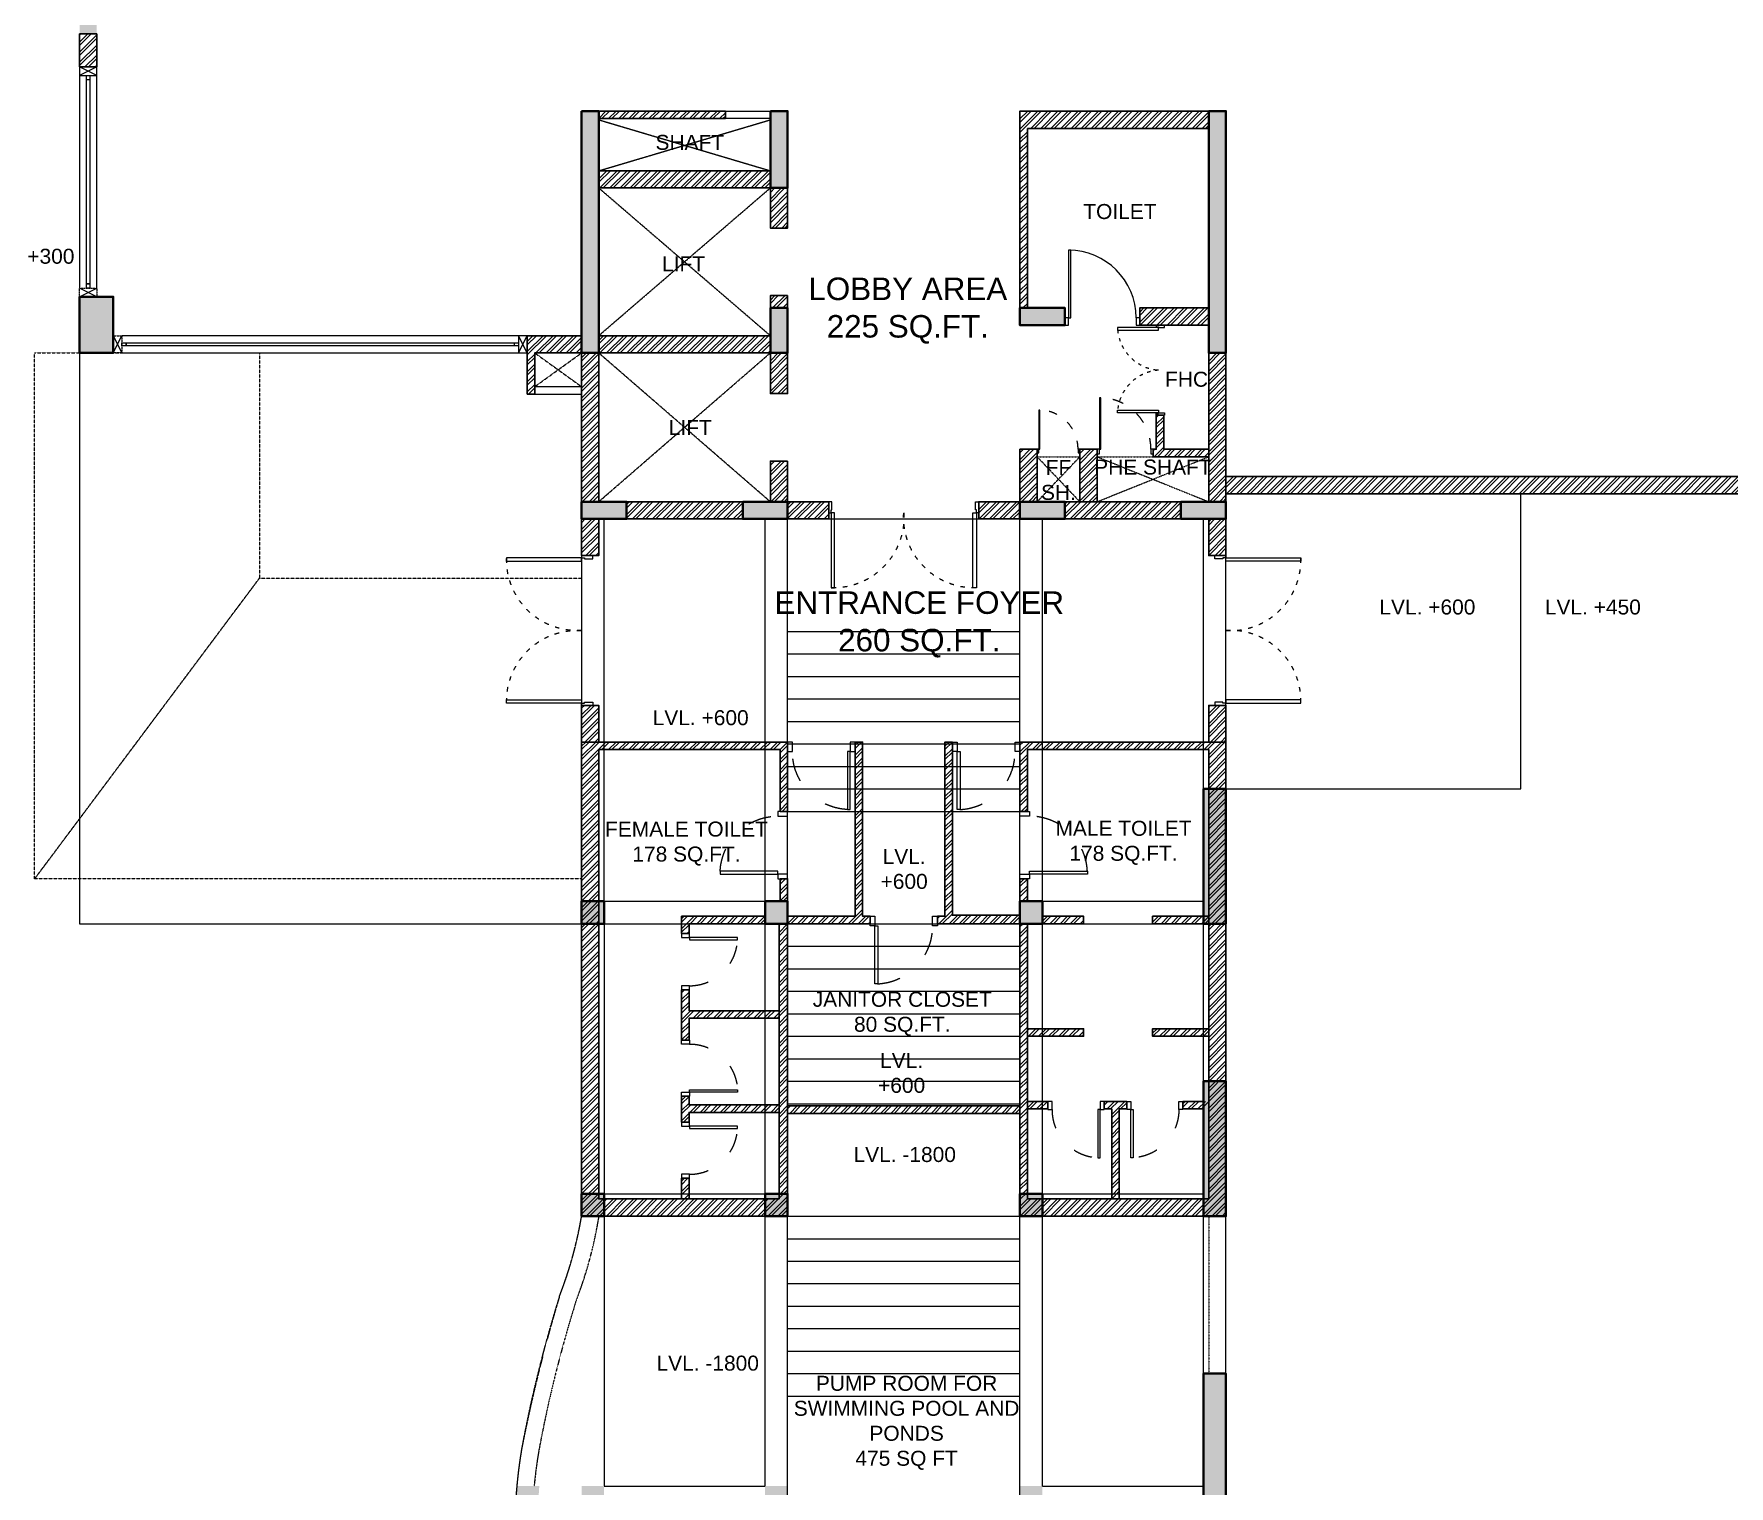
# Model space of a CAD drawing. Header units: millimetres. Extents: x 149548 to 2069915, y -1587483 to -1219800.
# Drawn here: x 1932233 to 1954857, y -1399133 to -1379763 of the extents above; entities that cross this region are included whole.
import ezdxf

# ---------------------------------------------------------------- set-up
doc = ezdxf.new("R2010")
doc.units = ezdxf.units.MM
doc.header["$MEASUREMENT"] = 0
for name, pattern in [('ACAD_ISO02W100', [15, 12, -3]), ('ACAD_ISO03W100', [30, 12, -18]), ('DASHED', [0.75, 0.5, -0.25]), ('HIDDEN', [0.375, 0.25, -0.125])]:
    doc.linetypes.add(name, pattern=pattern)
for name, color, linetype, lineweight in [('BRICK WALL_MOFA', 8, 'Continuous', 30), ('CONCRETE_MOFA', 230, 'Continuous', 40), ('DIMENSION_MOFA', 62, 'HIDDEN', 15), ('DOOR DIM', 243, 'DASHED', 9), ('DOOR FRAME_MOFA', 42, 'Continuous', 15), ('DOOR SWING_MOFA', 49, 'ACAD_ISO03W100', 5), ('ELEV_09_MOFA', 37, 'Continuous', 9), ('ELEV_15_MOFA', 31, 'Continuous', 15), ('ELEV_GRADE 2_MOFA', 37, 'Continuous', 9), ('NEW BLOCK WORK', 126, 'Continuous', 30), ('OVERHEAD LINES_MOFA', 252, 'ACAD_ISO02W100', 9), ('STAIRS_MOFA', 1, 'Continuous', 13), ('TEXT_MOFA', 222, 'Continuous', 18)]:
    doc.layers.add(name, color=color, linetype=linetype, lineweight=lineweight)
doc.layers.add('DOOR  MOFA', color=7, linetype='Continuous')
doc.layers.add('DOOR_MOFA', color=7, linetype='Continuous')
doc.layers.add('HATCH LIGHT_MOFA', color=7, linetype='Continuous', true_color=0xadadad)
doc.layers.add('HATCH SOLID_MOFA', color=7, linetype='Continuous', lineweight=5, true_color=0x9c9c9c)
doc.layers.add('HATCH_LIGHT_MOFA', color=7, linetype='Continuous', lineweight=5, true_color=0x5b5b5b)
doc.layers.add('WINDOW FRAME_MOFA', color=19, linetype='Continuous', lineweight=15, transparency=0.4)
doc.styles.add('1-100', font='arial.ttf', dxfattribs={"height": 400})
pattern_1 = [(45, (742592.73, -352676.83), (-67.351921, 67.351921), []), (45, (742637.63, -352676.83), (-67.351921, 67.351921), [])]
pattern_2 = [(45, (2011233.15, -1366874.38), (-67.35192, 67.35192), []), (45, (2011278.05, -1366874.38), (-67.35192, 67.35192), [])]

# ---------------------------------------------------------------- blocks, each defined once
blk = doc.blocks.new('AL FRAME 50X100_MOFA^-flat-17')
blk.add_lwpolyline([(247.25, 0), (17.25, 0), (17.25, 115), (247.25, 115)], close=True)
at = {"layer": 'HATCH_LIGHT_MOFA'}
for p, q in [((247.25, 0), (17.25, 115)), ((17.25, 0), (247.25, 115))]:
    blk.add_line(p, q, dxfattribs=at)
blk = doc.blocks.new('FIXED WINDOW_MOFA^2')
at = {"layer": 'ELEV_GRADE 2_MOFA'}
blk.add_lwpolyline([(-6753, 11490), (-6753, 11547), (-6712, 11547), (-6712, 11490)], close=True, dxfattribs=at)
at = {"layer": 'WINDOW FRAME_MOFA'}
for points in [[(-6618, 11490), (-6618, 14439), (-6848, 14439), (-6848, 11490)], [(-6618, 14439), (-6848, 14324), (-6618, 14324), (-6848, 14439)], [(-6712, 14324), (-6712, 11547), (-6753, 11547), (-6753, 14324)]]:
    blk.add_lwpolyline(points, dxfattribs=at)
blk.add_lwpolyline([(-6753, 14267), (-6753, 14324), (-6712, 14324), (-6712, 14267)], close=True, dxfattribs=at)
at = {"layer": 'DIMENSION_MOFA'}
blk.add_blockref('AL FRAME 50X100_MOFA^-flat-17', (-6865, 11375), dxfattribs=at)
blk = doc.blocks.new('OVERHEAD STAIRCASE GROUND FLOOR-flat-1')
at = {"layer": 'OVERHEAD LINES_MOFA', "ltscale": 0.03}
for p, q in [((-742, 17100), (2008, 17100)), ((-442, 12000), (-442, 17100)), ((1708, 12000), (1708, 17100)), ((2008, 17100), (5108, 17100)), ((2008, 3900), (2008, 17100)), ((5108, 3900), (5108, 17100)), ((7858, 17100), (5108, 17100)), ((5408, 12000), (5408, 17100)), ((7558, 12000), (7558, 17100)), ((7858, 8697), (7858, 17100)), ((2008, 15600), (5108, 15600)), ((2008, 15300), (5108, 15300)), ((2008, 15000), (5108, 15000)), ((2008, 14700), (5108, 14700)), ((2008, 14400), (5108, 14400)), ((2008, 14100), (5108, 14100)), ((2008, 13800), (5108, 13800)), ((2008, 13500), (5108, 13500)), ((2008, 13500), (5108, 13500)), ((2008, 13200), (5108, 13200)), ((-442, 12000), (1708, 12000)), ((5408, 12000), (7558, 12000)), ((-742, 11700), (7858, 11700)), ((1708, 8100), (1708, 11700)), ((2008, 11700), (5108, 11700)), ((5408, 8100), (5408, 11700)), ((7558, 8100), (7558, 11700)), ((2008, 11400), (5108, 11400)), ((2008, 11100), (5108, 11100)), ((2008, 10800), (5108, 10800)), ((2008, 10500), (5108, 10500)), ((2008, 10200), (5108, 10200)), ((2008, 9900), (5108, 9900)), ((2008, 9600), (5108, 9600)), ((2008, 9300), (5108, 9300)), ((-442, 8100), (1708, 8100)), ((5408, 8100), (7558, 8100)), ((-742, 7800), (2008, 7800)), ((-442, 7800), (-442, 4200)), ((1708, 4200), (1708, 7800)), ((2008, 7800), (5108, 7800)), ((5108, 7800), (7558, 7800)), ((5408, 4200), (5408, 7800)), ((7558, 4200), (7558, 7800)), ((2008, 7500), (5108, 7500)), ((2008, 7200), (5108, 7200)), ((2008, 6900), (5108, 6900)), ((2008, 6600), (5108, 6600)), ((2008, 6300), (5108, 6300)), ((2008, 6000), (5108, 6000)), ((2008, 5700), (5108, 5700)), ((2008, 5700), (5108, 5700)), ((2008, 5400), (5108, 5400)), ((-442, 4200), (1708, 4200)), ((5408, 4200), (7558, 4200)), ((-1327, 3900), (7626, 3900)), ((1692, 3900), (320, -323)), ((467, -841), (2008, 3900)), ((5108, 3900), (5108, -1295)), ((5408, 3900), (5408, -727)), ((1910, 3600), (5108, 3600)), ((1813, 3300), (5108, 3300)), ((1715, 3000), (5108, 3000)), ((1618, 2700), (5108, 2700)), ((1520, 2400), (5108, 2400)), ((1423, 2100), (5108, 2100)), ((1325, 1800), (5108, 1800)), ((1228, 1500), (5108, 1500)), ((1130, 1200), (5108, 1200)), ((1033, 900), (5108, 900)), ((935, 600), (5108, 600)), ((838, 300), (5108, 300)), ((740, 0), (5108, 0)), ((4602, -1232), (4737, -1500))]:
    blk.add_line(p, q, dxfattribs=at)
for points in [[(-742, 17100), (-742, 7800, -0.051778), (-1038, 6730, 0.024592), (-1540, 4711, 0.08667), (-1530, 2423, 0.215471), (1041, -1232)], [(4737, -1500, 0.154349), (7175, 900), (7321, 1200, 0.101768), (7858, 3900), (7858, 17100)], [(-1327, 3900, 0.056292), (-1235, 2478, 0.160261), (320, -323, 0.160261)], [(5408, -727, 0.121466), (7026, 1273, 0.103677), (7558, 3900), (-1327, 3900)], [(566, -537, 0.03736), (1194, -973), (1041, -1232)]]:
    blk.add_lwpolyline(points, format="xyb", dxfattribs=at)
blk.add_lwpolyline([(-442, 11700), (-442, 8100)], dxfattribs=at)
for centre, radius, start, end in [((1025, 3854), 6832, 0.3831451452207919, 0.3831451585607069), ((2220, 3496), 5294, 296.7388, 303.0542)]:
    blk.add_arc(centre, radius, start, end, dxfattribs=at)
blk = doc.blocks.new('*U138')
at = {"layer": 'DOOR FRAME_MOFA'}
for points in [[(0, 50), (50, 50), (50, 150), (0, 150)], [(650, 50), (700, 50), (700, 150), (650, 150)]]:
    blk.add_lwpolyline(points, close=True, dxfattribs=at)
at = {"layer": 'DOOR SWING_MOFA', "ltscale": 20}
blk.add_arc((49, 150), 601, 0.0467, 87.2469, dxfattribs=at)
at = {"layer": 'DOOR_MOFA'}
blk.add_lwpolyline([(50, 150), (80, 150), (80, 750), (50, 750)], close=True, dxfattribs=at)
blk = doc.blocks.new('*U139')
at = {"layer": 'DOOR FRAME_MOFA'}
for points in [[(0, 50), (50, 50), (50, -50), (0, -50)], [(650, 50), (700, 50), (700, -50), (650, -50)]]:
    blk.add_lwpolyline(points, close=True, dxfattribs=at)
at = {"layer": 'DOOR SWING_MOFA', "ltscale": 20}
blk.add_arc((49, -50), 601, 272.7531, 359.9533, dxfattribs=at)
at = {"layer": 'DOOR_MOFA'}
blk.add_lwpolyline([(50, -50), (80, -50), (80, -650), (50, -650)], close=True, dxfattribs=at)
blk = doc.blocks.new('*U140')
at = {"layer": 'DOOR FRAME_MOFA'}
for points in [[(0, 50), (50, 50), (50, -50), (0, -50)], [(650, 50), (700, 50), (700, -50), (650, -50)]]:
    blk.add_lwpolyline(points, close=True, dxfattribs=at)
at = {"layer": 'DOOR SWING_MOFA', "ltscale": 20}
blk.add_arc((49, -50), 601, 272.7531, 359.9533, dxfattribs=at)
at = {"layer": 'DOOR_MOFA'}
blk.add_lwpolyline([(50, -50), (80, -50), (80, -650), (50, -650)], close=True, dxfattribs=at)
blk = doc.blocks.new('*U189')
at = {"layer": 'DOOR FRAME_MOFA'}
for points in [[(0, 50), (50, 50), (50, 150), (0, 150)], [(950, 50), (1000, 50), (1000, 150), (950, 150)]]:
    blk.add_lwpolyline(points, close=True, dxfattribs=at)
at = {"layer": 'DOOR SWING_MOFA', "linetype": 'Continuous', "ltscale": 0.01}
blk.add_arc((50, 150), 900, 360, 90, dxfattribs=at)
at = {"layer": 'DOOR_MOFA'}
blk.add_lwpolyline([(50, 150), (80, 150), (80, 1050), (50, 1050)], close=True, dxfattribs=at)
blk = doc.blocks.new('*U141')
at = {"layer": 'DOOR  MOFA'}
for points in [[(0, 1970), (-1000, 1970), (-1000, 1923), (0, 1923)], [(0, 30), (-1000, 30), (-1000, 77), (0, 77)]]:
    blk.add_lwpolyline(points, close=True, dxfattribs=at)
at = {"layer": 'DOOR FRAME_MOFA'}
for p, q in [((0, 2000), (150, 2000)), ((0, 0), (150, 0))]:
    blk.add_line(p, q, dxfattribs=at)
at = {"layer": 'DOOR FRAME_MOFA', "ltscale": 5}
for points in [[(0, 2000), (0, 1970), (40, 1970), (40, 1958), (150, 1958), (150, 2000)], [(0, 0), (0, 30), (40, 30), (40, 42), (150, 42), (150, 0)]]:
    blk.add_lwpolyline(points, dxfattribs=at)
at = {"layer": 'DOOR SWING_MOFA', "linetype": 'ACAD_ISO03W100', "ltscale": 5}
for centre, start, end in [((-57, 1941), 178.5582, 273.4827), ((-57, 59), 86.5173, 181.4418)]:
    blk.add_arc(centre, 943, start, end, dxfattribs=at)
blk = doc.blocks.new('*U211')
at = {"layer": 'DOOR  MOFA'}
for points in [[(30, 0), (30, 1000), (77, 1000), (77, 0)], [(1970, 0), (1970, 1000), (1923, 1000), (1923, 0)]]:
    blk.add_lwpolyline(points, close=True, dxfattribs=at)
at = {"layer": 'DOOR FRAME_MOFA'}
for p, q in [((0, 0), (0, -150)), ((2000, 0), (2000, -150))]:
    blk.add_line(p, q, dxfattribs=at)
at = {"layer": 'DOOR FRAME_MOFA', "ltscale": 5}
for points in [[(0, 0), (30, 0), (30, -40), (42, -40), (42, -150), (0, -150)], [(2000, 0), (1970, 0), (1970, -40), (1958, -40), (1958, -150), (2000, -150)]]:
    blk.add_lwpolyline(points, dxfattribs=at)
at = {"layer": 'DOOR SWING_MOFA', "linetype": 'ACAD_ISO03W100', "ltscale": 5}
for centre, start, end in [((59, 57), 356.5173, 91.4418), ((1941, 57), 88.5582, 183.4827)]:
    blk.add_arc(centre, 943, start, end, dxfattribs=at)
blk = doc.blocks.new('*U218')
at = {"layer": 'DOOR FRAME_MOFA'}
for points in [[(0, 50), (50, 50), (50, 150), (0, 150)], [(1150, 50), (1200, 50), (1200, 150), (1150, 150)]]:
    blk.add_lwpolyline(points, close=True, dxfattribs=at)
at = {"layer": 'DOOR SWING_MOFA', "ltscale": 20}
blk.add_arc((48, 149), 1102, 0.0467, 87.2469, dxfattribs=at)
at = {"layer": 'DOOR_MOFA'}
blk.add_lwpolyline([(50, 150), (80, 150), (80, 1250), (50, 1250)], close=True, dxfattribs=at)
blk = doc.blocks.new('blah blah blah1-flat-1')
at = {"layer": 'DOOR  MOFA'}
for points in [[(-1593, 20), (-1593, -730), (-1546, -730), (-1546, 20)], [(-27, 20), (-27, -730), (-74, -730), (-74, 20)]]:
    blk.add_lwpolyline(points, close=True, dxfattribs=at)
at = {"layer": 'DOOR FRAME_MOFA'}
for p, q in [((-1635, -20), (-1635, 130)), ((15, -20), (15, 130))]:
    blk.add_line(p, q, dxfattribs=at)
at = {"layer": 'DOOR FRAME_MOFA', "ltscale": 5}
for points in [[(-1605, 20), (-1593, 20), (-1593, 130), (-1635, 130)], [(-1635, -20), (-1605, -20), (-1605, 20)], [(15, -20), (-15, -20), (-15, 20), (-27, 20), (-27, 130), (15, 130)]]:
    blk.add_lwpolyline(points, dxfattribs=at)
at = {"layer": 'DOOR SWING_MOFA', "linetype": 'ACAD_ISO03W100', "ltscale": 5}
for centre, start, end in [((-1623, 82), 275.3904, 355.6632), ((3, 82), 184.3368, 264.6096)]:
    blk.add_arc(centre, 815, start, end, dxfattribs=at)
blk = doc.blocks.new('A$Cb16495b3')
at = {"layer": 'HATCH SOLID_MOFA', "transparency": 33554687}
h = blk.add_hatch(dxfattribs=at)
h.set_pattern_fill('ANSI32', color=256, scale=10)
h.set_pattern_definition([(45, (234766.97, 19362.88), (-67.35192, 67.35192), []), (45, (234811.87, 19362.88), (-67.35192, 67.35192), [])])
h.paths.add_polyline_path([(-1720, 930), (-1950, 930), (-1950, 230), (-1720, 230)])
h.paths.add_polyline_path([(-970, 830), (-230, 830), (-230, 930), (-830, 930), (-830, 1385), (-930, 1385), (-930, 930), (-970, 930)])
h.paths.add_polyline_path([(-2520, 230), (-2520, 930), (-2750, 930), (-2750, 230)])
at = {"layer": 'BRICK WALL_MOFA'}
blk.add_lwpolyline([(-970, 830), (-230, 830), (-230, 930), (-830, 930), (-830, 1385), (-930, 1385), (-930, 930), (-970, 930), (-970, 830)], dxfattribs=at)
for points in [[(-2520, 230), (-2520, 930), (-2750, 930), (-2750, 230)], [(-1720, 930), (-1950, 930), (-1950, 230), (-1720, 230)]]:
    blk.add_lwpolyline(points, close=True, dxfattribs=at)
at = {"layer": 'OVERHEAD LINES_MOFA', "ltscale": 0.01}
for p, q in [((-2520, 830), (-1950, 230)), ((-2520, 230), (-1950, 830)), ((-1720, 830), (-230, 230)), ((-1720, 230), (-230, 830))]:
    blk.add_line(p, q, dxfattribs=at)
for points in [[(-2520, 830), (-1950, 830), (-1950, 230), (-2520, 230)], [(-1720, 830), (-230, 830), (-230, 230), (-1720, 230)]]:
    blk.add_lwpolyline(points, close=True, dxfattribs=at)
at = {"layer": 'DIMENSION_MOFA', "xscale": 0.7272727272727466, "yscale": 0.7272727272727466, "zscale": 0.7272727272727466, "rotation": 270}
blk.add_blockref('blah blah blah1-flat-1', (-915, 1396), dxfattribs=at)
at = {"layer": 'DIMENSION_MOFA'}
for p, xscale, yscale, zscale in [((-1720, 836), 0.6250000000000241, 0.6250000000000241, 0.6250000000000241), ((-2520, 859), 0.4750089510501312, 0.4750089510501312, 0.4750089510501312)]:
    blk.add_blockref('*U218', p, dxfattribs=dict(at, xscale=xscale, yscale=yscale, zscale=zscale))
at = {"layer": 'TEXT_MOFA', "char_height": 200, "attachment_point": 1, "style": '1-100'}
for s, insert, width in [('\\pxqc;FHC', (-811, 1964), 570), ('\\pxqc;FF\\PSH.', (-2520, 788), 570), ('\\pxqc;PHE SHAFT', (-1720, 793), 1490.01)]:
    blk.add_mtext(s, dxfattribs=dict(at, insert=insert, width=width))
blk = doc.blocks.new('A$Cfbb6bfbc')
at = {"layer": 'ELEV_GRADE 2_MOFA'}
blk.add_lwpolyline([(115, 136), (173, 136), (173, 94), (115, 94)], close=True, dxfattribs=at)
at = {"layer": 'WINDOW FRAME_MOFA'}
for p, q in [((5525, 230), (115, 230)), ((5525, 0), (5410, 230)), ((5410, 230), (5410, 0)), ((5410, 0), (5525, 230)), ((5525, 0), (5525, 230)), ((115, 0), (5525, 0)), ((173, 94), (173, 136)), ((173, 136), (5410, 136)), ((5410, 94), (173, 94)), ((5353, 136), (5410, 136)), ((5353, 94), (5353, 136)), ((5410, 94), (5353, 94)), ((5410, 136), (5410, 94))]:
    blk.add_line(p, q, dxfattribs=at)
at = {"layer": 'DIMENSION_MOFA', "rotation": 270}
blk.add_blockref('AL FRAME 50X100_MOFA^-flat-17', (0, 247), dxfattribs=at)

msp = doc.modelspace()

# ---------------------------------------------------------------- hatches: boundary and pattern name
at = {"layer": 'HATCH SOLID_MOFA'}
h = msp.add_hatch(dxfattribs=at)
h.set_pattern_fill('ANSI32', color=256, scale=10)
h.set_pattern_definition([(45, (803697.82, -352676.83), (-67.351921, 67.351921), []), (45, (803742.72, -352676.83), (-67.351921, 67.351921), [])])
h.paths.add_polyline_path([(1939772.07, -1380793.3), (1941462.07, -1380793.3), (1941462.07, -1380893.3), (1939772.07, -1380893.3)])
h.paths.add_polyline_path([(1939772.07, -1381588.3), (1942062.07, -1381588.3), (1942062.07, -1381818.3), (1939772.07, -1381818.3)])
h.paths.add_polyline_path([(1939772.07, -1384018.3), (1942062.07, -1384018.3), (1942062.07, -1383788.3), (1939772.07, -1383788.3)])
h.paths.add_polyline_path([(1942062.07, -1384560.8), (1942292.07, -1384560.8), (1942292.07, -1384018.3), (1942062.07, -1384018.3)])
h.paths.add_polyline_path([(1942292.07, -1381818.3), (1942292.07, -1382353.3), (1942062.07, -1382353.3), (1942062.07, -1381818.3)])
h.paths.add_polyline_path([(1942062.07, -1383253.3), (1942062.07, -1383418.3), (1942292.07, -1383418.3), (1942292.07, -1383253.3)])
h.paths.add_polyline_path([(1942292.07, -1386003.3), (1942292.07, -1385460.8), (1942062.07, -1385460.8), (1942062.07, -1386003.3)])
h.paths.add_polyline_path([(1942292.07, -1386003.3), (1942842.07, -1386003.3), (1942842.07, -1386233.3), (1942292.07, -1386233.3)])
h.paths.add_polyline_path([(1941692.07, -1386003.3), (1941692.07, -1386233.3), (1940142.07, -1386233.3), (1940142.07, -1386003.3)])
h.paths.add_polyline_path([(1939772.07, -1386720.81), (1939542.07, -1386720.81), (1939542.07, -1386233.3), (1939772.07, -1386233.3)])
h.paths.add_polyline_path([(1939542.07, -1384018.3), (1939772.07, -1384018.3), (1939772.07, -1386003.3), (1939542.07, -1386003.3)])
h.paths.add_polyline_path([(1932842.07, -1379763.1), (1932842.07, -1380203.5), (1933072.07, -1380203.5), (1933072.07, -1379763.1)])
h.paths.add_polyline_path([(1938917.12, -1384568.3), (1938917.12, -1384018.3), (1939542.07, -1384018.3), (1939542.07, -1383788.3), (1938817.12, -1383788.3), (1938817.12, -1384568.3)])
h = msp.add_hatch(dxfattribs=at)
h.set_pattern_fill('ANSI32', color=256, scale=10)
h.set_pattern_definition([(45, (1932842.075, -1384018.3), (-67.3519, 67.3519), []), (45, (1932886.98, -1384018.3), (-67.3519, 67.3519), [])])
h.paths.add_polyline_path([(1945392.07, -1383418.3), (1945392.07, -1380793.3), (1947912.07, -1380793.3), (1947912.07, -1381023.3), (1945492.07, -1381023.3), (1945492.07, -1383418.3)])
h.paths.add_polyline_path([(1947912.07, -1383418.3), (1947912.07, -1383648.3), (1946992.07, -1383648.3), (1946992.07, -1383418.3)])
h = msp.add_hatch(dxfattribs=at)
h.set_pattern_fill('ANSI32', color=256, scale=10)
h.set_pattern_definition(pattern_2)
h.paths.add_polyline_path([(1947912.07, -1386003.3), (1948142.07, -1386003.3), (1948142.07, -1384018.3), (1947912.07, -1384018.3)])
h = msp.add_hatch(dxfattribs=at)
h.set_pattern_fill('ANSI32', color=256, scale=10)
h.set_pattern_definition(pattern_1)
h.paths.add_polyline_path([(1948142.07, -1385668.3), (1956802.07, -1385668.3), (1956802.07, -1385898.3), (1948142.07, -1385898.3)])
h = msp.add_hatch(dxfattribs=at)
h.set_pattern_fill('ANSI32', color=256, scale=10)
h.set_pattern_definition(pattern_1)
h.paths.add_polyline_path([(1944842.07, -1386233.3), (1944842.07, -1386003.3), (1945392.07, -1386003.3), (1945392.07, -1386233.3)])
h = msp.add_hatch(dxfattribs=at)
h.set_pattern_fill('ANSI32', color=256, scale=10)
h.set_pattern_definition(pattern_1)
h.paths.add_polyline_path([(1947912.07, -1386233.3), (1948142.07, -1386233.3), (1948142.07, -1386720.8), (1947912.07, -1386720.8)])
h.paths.add_polyline_path([(1945992.07, -1386233.3), (1945992.07, -1386003.3), (1947542.07, -1386003.3), (1947542.07, -1386233.3)])
h.paths.add_polyline_path([(1947912.07, -1389208.3), (1948142.07, -1389208.3), (1948142.07, -1388720.8), (1947912.07, -1388720.8)])
h = msp.add_hatch(dxfattribs=at)
h.set_pattern_fill('ANSI32', color=256, scale=10)
h.set_pattern_definition(pattern_1)
h.paths.add_polyline_path([(1939772.07, -1389208.3), (1939542.07, -1389208.3), (1939542.07, -1388720.8), (1939772.07, -1388720.8)])
h = msp.add_hatch(dxfattribs=at)
h.set_pattern_fill('ANSI32', color=256, scale=10)
h.set_pattern_definition(pattern_2)
h.paths.add_polyline_path([(1942177.07, -1391633.3), (1942292.07, -1391633.3), (1942292.07, -1395533.3), (1939542.07, -1395533.3), (1939542.07, -1389208.3), (1942292.07, -1389208.3), (1942292.07, -1390133.3), (1942192.07, -1390133.3), (1942192.07, -1389308.3), (1939772.07, -1389308.3), (1939772.07, -1395303.3), (1942177.07, -1395303.3)])
h.paths.add_polyline_path([(1945392.07, -1390133.3), (1945392.07, -1389208.3), (1948142.07, -1389208.3), (1948142.07, -1395533.3), (1945392.07, -1395533.3), (1945392.07, -1391633.3), (1945492.07, -1391633.3), (1945492.07, -1395303.3), (1947912.07, -1395303.3), (1947912.07, -1389308.3), (1945492.07, -1389308.3), (1945492.07, -1390133.3)])
h.paths.add_polyline_path([(1942292.07, -1391633.3), (1943392.07, -1391633.3), (1943392.07, -1391533.3), (1943292.07, -1391533.3), (1943292.07, -1389208.3), (1943192.07, -1389208.3), (1943192.07, -1391533.3), (1942292.07, -1391533.3)])
h.paths.add_polyline_path([(1944292.07, -1391633.3), (1945392.07, -1391633.3), (1945392.07, -1391518.3), (1944492.07, -1391518.3), (1944492.07, -1389208.3), (1944392.07, -1389208.3), (1944392.07, -1391533.3), (1944292.07, -1391533.3)])
h.paths.add_polyline_path([(1945692.07, -1391533.3), (1946242.07, -1391533.3), (1946242.07, -1391633.3), (1945692.07, -1391633.3)], flags=17)
h.paths.add_polyline_path([(1942192.07, -1391033.3), (1942292.07, -1391033.3), (1942292.07, -1391333.3), (1942192.07, -1391333.3)], flags=17)
h.paths.add_polyline_path([(1942177.07, -1392893.3), (1940977.07, -1392893.3), (1940977.07, -1393183.3), (1940877.07, -1393183.3), (1940877.07, -1392513.3), (1940977.07, -1392513.3), (1940977.07, -1392793.3), (1942177.07, -1392793.3)], flags=17)
h.paths.add_polyline_path([(1942177.07, -1394148.3), (1940977.07, -1394148.3), (1940977.07, -1394278.3), (1940877.07, -1394278.3), (1940877.07, -1393933.3), (1940977.07, -1393933.3), (1940977.07, -1394048.3), (1942177.07, -1394048.3)], flags=17)
h.paths.add_polyline_path([(1942292.07, -1394063.3), (1945392.07, -1394063.3), (1945392.07, -1394163.3), (1942292.07, -1394163.3)])
h.paths.add_polyline_path([(1941992.07, -1391633.3), (1940977.07, -1391633.3), (1940977.07, -1391763.3), (1940877.07, -1391763.3), (1940877.07, -1391533.3), (1941992.07, -1391533.3)], flags=17)
h.paths.add_polyline_path([(1947912.07, -1393133.3), (1947162.07, -1393133.3), (1947162.07, -1393033.3), (1947912.07, -1393033.3)], flags=17)
h.paths.add_polyline_path([(1947912.07, -1391533.3), (1947162.07, -1391533.3), (1947162.07, -1391633.3), (1947912.07, -1391633.3)], flags=17)
h.paths.add_polyline_path([(1945492.07, -1393133.3), (1946242.07, -1393133.3), (1946242.07, -1393033.3), (1945492.07, -1393033.3)], flags=17)
h.paths.add_polyline_path([(1945392.07, -1391033.3), (1945492.07, -1391033.3), (1945492.07, -1391333.3), (1945392.07, -1391333.3)], flags=17)
h.paths.add_polyline_path([(1940877.07, -1395303.3), (1940877.07, -1395028.3), (1940977.07, -1395028.3), (1940977.07, -1395303.3)], flags=16)
h.paths.add_polyline_path([(1946617.07, -1395303.3), (1946617.07, -1394103.3), (1946517.07, -1394103.3), (1946517.07, -1394003.3), (1946817.07, -1394003.3), (1946817.07, -1394103.3), (1946717.07, -1394103.3), (1946717.07, -1395303.3)], flags=16)
h.paths.add_polyline_path([(1947912.07, -1394103.3), (1947567.07, -1394103.3), (1947567.07, -1394003.3), (1947912.07, -1394003.3)], flags=17)
h.paths.add_polyline_path([(1945492.07, -1394003.3), (1945767.07, -1394003.3), (1945767.07, -1394103.3), (1945492.07, -1394103.3)], flags=17)
at = {"layer": 'HATCH_LIGHT_MOFA', "true_color": 0x525252}
h = msp.add_hatch(color=251, dxfattribs=at)
h.dxf.hatch_style = 1
h.paths.add_polyline_path([(1929082.07, -1355473.3), (1929082.07, -1356073.3), (1928852.07, -1356073.3), (1928852.07, -1355473.3)])
h.paths.add_polyline_path([(1941692.07, -1352333.3), (1942292.07, -1352333.3), (1942292.07, -1352563.3), (1941692.07, -1352563.3)])
h.paths.add_polyline_path([(1937422.07, -1352333.3), (1938022.07, -1352333.3), (1938022.07, -1352563.3), (1937422.07, -1352563.3)])
h.paths.add_polyline_path([(1932842.07, -1352333.3), (1933442.07, -1352333.3), (1933442.07, -1352563.3), (1932842.07, -1352563.3)])
h.paths.add_polyline_path([(1928852.07, -1352333.3), (1929452.07, -1352333.3), (1929452.07, -1352563.3), (1928852.07, -1352563.3)])
h.paths.add_polyline_path([(1941992.07, -1355473.3), (1942292.07, -1355473.3), (1942292.07, -1356173.3), (1941992.07, -1356173.3)])
h.paths.add_polyline_path([(1938852.07, -1355473.3), (1939152.07, -1355473.3), (1939152.07, -1356173.3), (1938852.07, -1356173.3)])
h.paths.add_polyline_path([(1936292.07, -1355473.3), (1936592.07, -1355473.3), (1936592.07, -1356173.3), (1936292.07, -1356173.3)])
h.paths.add_polyline_path([(1932842.07, -1355473.3), (1933142.07, -1355473.3), (1933142.07, -1356173.3), (1932842.07, -1356173.3)])
h.paths.add_polyline_path([(1945682.07, -1352333.3), (1946282.07, -1352333.3), (1946282.07, -1352563.3), (1945682.07, -1352563.3)])
h.paths.add_polyline_path([(1946282.07, -1355473.3), (1946282.07, -1356073.3), (1946052.07, -1356073.3), (1946052.07, -1355473.3)])
h.paths.add_polyline_path([(1939842.07, -1395533.3), (1939842.07, -1395233.3), (1939542.07, -1395233.3), (1939542.07, -1395533.3)])
h.paths.add_polyline_path([(1942292.07, -1395533.3), (1942292.07, -1395233.3), (1941992.07, -1395233.3), (1941992.07, -1395533.3)])
h.paths.add_polyline_path([(1945392.07, -1395533.3), (1945392.07, -1395233.3), (1945692.07, -1395233.3), (1945692.07, -1395533.3)])
h.paths.add_polyline_path([(1947274.67, -1402133.3), (1947605.57, -1402133.3), (1947459.63, -1402433.3), (1947118.28, -1402433.3)])
h.paths.add_polyline_path([(1945392.07, -1402133.3), (1945692.07, -1402133.3), (1945692.07, -1402433.3), (1945392.07, -1402433.3)])
h.paths.add_polyline_path([(1941464.36, -1402133.3), (1941132.97, -1402133.3), (1940974.7, -1402433.3), (1941317.05, -1402433.3)])
h.paths.add_polyline_path([(1939142.41, -1402133.3), (1939473.81, -1402133.3), (1939632.07, -1402433.3), (1939289.72, -1402433.3)])
h.paths.add_polyline_path([(1938677.81, -1399133.3), (1938977.81, -1399133.3), (1938957.59, -1399433.3), (1938657.26, -1399433.3)])
h.paths.add_polyline_path([(1939542.07, -1399133.3), (1939842.07, -1399133.3), (1939842.07, -1399433.3), (1939542.07, -1399433.3)])
h.paths.add_polyline_path([(1941992.07, -1399133.3), (1942292.07, -1399133.3), (1942292.07, -1399433.3), (1941992.07, -1399433.3)])
h.paths.add_polyline_path([(1945392.07, -1399133.3), (1945692.07, -1399133.3), (1945692.07, -1399433.3), (1945392.07, -1399433.3)])
h.paths.add_polyline_path([(1947842.07, -1397633.3), (1948142.07, -1397633.3), (1948142.07, -1399433.3), (1947842.07, -1399433.3)])
h.paths.add_polyline_path([(1947842.07, -1393733.3), (1948142.07, -1393733.3), (1948142.07, -1395533.3), (1947842.07, -1395533.3)])
h.paths.add_polyline_path([(1947842.07, -1389833.3), (1948142.07, -1389833.3), (1948142.07, -1391633.3), (1947842.07, -1391633.3)])
h.paths.add_polyline_path([(1945392.07, -1391333.3), (1945692.07, -1391333.3), (1945692.07, -1391633.3), (1945392.07, -1391633.3)])
h.paths.add_polyline_path([(1941992.07, -1391333.3), (1942292.07, -1391333.3), (1942292.07, -1391633.3), (1941992.07, -1391633.3)])
h.paths.add_polyline_path([(1939542.07, -1391333.3), (1939842.07, -1391333.3), (1939842.07, -1391633.3), (1939542.07, -1391633.3)])
h.paths.add_polyline_path([(1952245.93, -1375348.3), (1952695.93, -1375348.3), (1952695.93, -1376098.3), (1952245.93, -1376098.3)])
h.paths.add_polyline_path([(1947912.07, -1375348.3), (1948362.07, -1375348.3), (1948362.07, -1376098.3), (1947912.07, -1376098.3)])
h.paths.add_polyline_path([(1941842.07, -1375348.3), (1942292.07, -1375348.3), (1942292.07, -1376098.3), (1941842.07, -1376098.3)])
h.paths.add_polyline_path([(1938842.07, -1375348.3), (1939292.07, -1375348.3), (1939292.07, -1376098.3), (1938842.07, -1376098.3)])
h.paths.add_polyline_path([(1936142.07, -1375348.3), (1936592.07, -1375348.3), (1936592.07, -1376098.3), (1936142.07, -1376098.3)])
h.paths.add_polyline_path([(1929312.07, -1369038.3), (1929542.07, -1369038.3), (1929542.07, -1369638.3), (1929312.07, -1369638.3)])
h.paths.add_polyline_path([(1927581.95, -1369038.3), (1927812.07, -1369038.3), (1927812.07, -1369488.3), (1927581.95, -1369488.3)])
h.paths.add_polyline_path([(1932472.07, -1369038.3), (1933072.07, -1369038.3), (1933072.07, -1369338.3), (1932472.07, -1369338.3)])
h.paths.add_polyline_path([(1932622.07, -1370493.3), (1933072.07, -1370493.3), (1933072.07, -1371243.3), (1932622.07, -1371243.3)])
h.paths.add_polyline_path([(1929312.07, -1370643.3), (1929542.07, -1370643.3), (1929542.07, -1371243.3), (1929312.07, -1371243.3)])
h.paths.add_polyline_path([(1927582.07, -1370793.3), (1927812.07, -1370793.3), (1927812.07, -1371243.3), (1927582.07, -1371243.3)])
h.paths.add_polyline_path([(1932622.07, -1375048.3), (1933072.07, -1375048.3), (1933072.07, -1375798.3), (1932622.07, -1375798.3)])
h.paths.add_polyline_path([(1932842.07, -1379163.1), (1933072.07, -1379163.1), (1933072.07, -1379763.1), (1932842.07, -1379763.1)])
h.paths.add_polyline_path([(1932842.07, -1383268.3), (1933292.07, -1383268.3), (1933292.07, -1384018.3), (1932842.07, -1384018.3)])
h.paths.add_polyline_path([(1942062.07, -1383418.3), (1942292.07, -1383418.3), (1942292.07, -1384018.3), (1942062.07, -1384018.3)])
h.paths.add_polyline_path([(1942062.07, -1380793.3), (1942292.07, -1380793.3), (1942292.07, -1381818.3), (1942062.07, -1381818.3)])
h.paths.add_polyline_path([(1939542.07, -1380793.3), (1939772.07, -1380793.3), (1939772.07, -1384018.3), (1939542.07, -1384018.3)])
h.paths.add_polyline_path([(1939542.07, -1386003.3), (1940142.07, -1386003.3), (1940142.07, -1386233.3), (1939542.07, -1386233.3)])
h.paths.add_polyline_path([(1941692.07, -1386003.3), (1942292.07, -1386003.3), (1942292.07, -1386233.3), (1941692.07, -1386233.3)])
h.paths.add_polyline_path([(1947542.07, -1386003.3), (1948142.07, -1386003.3), (1948142.07, -1386233.3), (1947542.07, -1386233.3)])
h.paths.add_polyline_path([(1945392.07, -1386003.3), (1945992.07, -1386003.3), (1945992.07, -1386233.3), (1945392.07, -1386233.3)])
h.paths.add_polyline_path([(1945392.07, -1383418.3), (1945992.07, -1383418.3), (1945992.07, -1383648.3), (1945392.07, -1383648.3)])
h.paths.add_polyline_path([(1947912.07, -1380793.3), (1948142.07, -1380793.3), (1948142.07, -1384018.3), (1947912.07, -1384018.3)])
h.paths.add_polyline_path([(1952245.93, -1363673.3), (1952695.93, -1363673.3), (1952695.93, -1364423.3), (1952245.93, -1364423.3)])
h.paths.add_polyline_path([(1947912.07, -1363673.3), (1948362.07, -1363673.3), (1948362.07, -1364423.3), (1947912.07, -1364423.3)])
h.paths.add_polyline_path([(1941842.07, -1363673.3), (1942292.07, -1363673.3), (1942292.07, -1364423.3), (1941842.07, -1364423.3)])
h.paths.add_polyline_path([(1938842.07, -1363673.3), (1939292.35, -1363673.3), (1939292.35, -1364423.3), (1938842.07, -1364423.3)])
h.paths.add_polyline_path([(1936142.07, -1363673.3), (1936592.07, -1363673.3), (1936592.07, -1364423.3), (1936142.07, -1364423.3)])
h.paths.add_polyline_path([(1932842.07, -1363673.3), (1933292.07, -1363673.3), (1933292.07, -1364423.3), (1932842.07, -1364423.3)])
h.paths.add_polyline_path([(1927812.07, -1363903.3), (1927812.07, -1365173.3), (1927582.07, -1365173.3), (1927582.07, -1363673.3), (1929082.07, -1363673.3), (1929082.07, -1363903.3)])
h.paths.add_polyline_path([(1952465.93, -1360943.3), (1953177.07, -1360943.3), (1953177.07, -1361173.3), (1952465.93, -1361173.3)])
h.paths.add_polyline_path([(1946052.07, -1360943.3), (1946652.07, -1360943.3), (1946652.07, -1361173.3), (1946052.07, -1361173.3)])
h.paths.add_polyline_path([(1942292.07, -1359602.93), (1942292.07, -1360202.93), (1942062.07, -1360202.93), (1942062.07, -1359602.93)])
h.paths.add_polyline_path([(1933072.07, -1359602.93), (1933072.07, -1360202.93), (1932842.07, -1360202.93), (1932842.07, -1359602.93)])
h.paths.add_polyline_path([(1929082.07, -1360573.3), (1929082.07, -1361173.3), (1928852.07, -1361173.3), (1928852.07, -1360573.3)])
h.paths.add_polyline_path([(1974582.07, -1370063.3), (1975032.35, -1370063.3), (1975032.35, -1370813.3), (1974582.07, -1370813.3)])
h.paths.add_polyline_path([(1965472.07, -1370063.3), (1965922.63, -1370063.3), (1965922.63, -1370813.3), (1965472.07, -1370813.3)])
h.paths.add_polyline_path([(1956802.07, -1370063.3), (1957252.07, -1370063.3), (1957252.07, -1370813.3), (1956802.07, -1370813.3)])
h.paths.add_polyline_path([(1957177.07, -1385298.3), (1956802.07, -1385298.3), (1956802.07, -1385898.3), (1957177.07, -1385898.3)])
h.paths.add_polyline_path([(1974582.2, -1375348.3), (1975032.56, -1375348.3), (1975032.56, -1376098.3), (1974582.2, -1376098.3)])
h.paths.add_polyline_path([(1965472.35, -1375348.3), (1965922.07, -1375348.3), (1965922.07, -1376098.3), (1965472.35, -1376098.3)])
h.paths.add_polyline_path([(1956802.07, -1375348.3), (1957252.35, -1375348.3), (1957252.35, -1376098.3), (1956802.07, -1376098.3)])
h.paths.add_polyline_path([(1957252.07, -1382033.3), (1956802.07, -1382033.3), (1956802.07, -1381283.3), (1957252.35, -1381283.3)])
h.paths.add_polyline_path([(1965472.07, -1382033.3), (1965922.07, -1382033.3), (1965922.07, -1381283.3), (1965472.35, -1381283.3)])
h.paths.add_polyline_path([(1975032.07, -1382033.3), (1974582.07, -1382033.3), (1974582.07, -1381283.3), (1975032.35, -1381283.3)])
h.paths.add_polyline_path([(1983472.07, -1381283.3), (1983847.07, -1381283.3), (1983847.07, -1382033.3), (1983472.07, -1382033.3)])
h.paths.add_polyline_path([(1983472.07, -1378575.2), (1983702.07, -1378575.2), (1983702.07, -1379175.2), (1983472.07, -1379175.2)])
h.paths.add_polyline_path([(1988272.07, -1378575.2), (1988502.07, -1378575.2), (1988502.07, -1379175.2), (1988272.07, -1379175.2)])
h.paths.add_polyline_path([(1988272.07, -1381433.3), (1988502.07, -1381433.3), (1988502.07, -1382033.3), (1988272.07, -1382033.3)])
h.paths.add_polyline_path([(1988272.07, -1375348.3), (1988502.07, -1375348.3), (1988502.07, -1375948.3), (1988272.07, -1375948.3)])
h.paths.add_polyline_path([(1983472.07, -1375348.3), (1983847.07, -1375348.3), (1983847.07, -1376098.3), (1983472.07, -1376098.3)])
h.paths.add_polyline_path([(1983472.04, -1370063.3), (1983847.07, -1370063.3), (1983847.07, -1370813.3), (1983472.04, -1370813.3)])
h.paths.add_polyline_path([(1988272.07, -1370213.3), (1988502.07, -1370213.3), (1988502.07, -1370813.3), (1988272.07, -1370813.3)])
h.paths.add_polyline_path([(1988272.07, -1365533.3), (1988502.07, -1365533.3), (1988502.07, -1366133.32), (1988272.07, -1366133.32)])
h.paths.add_polyline_path([(1988272.07, -1363673.3), (1988502.07, -1363673.3), (1988502.07, -1364273.3), (1988272.07, -1364273.3)])
h.paths.add_polyline_path([(1985872.07, -1363673.3), (1986102.07, -1363673.3), (1986102.07, -1364423.3), (1985872.07, -1364423.3)])
h.paths.add_polyline_path([(1985872.07, -1365383.3), (1986102.07, -1365383.3), (1986102.07, -1366133.3), (1985872.07, -1366133.3)])
h.paths.add_polyline_path([(1983472.07, -1363673.3), (1983702.07, -1363673.3), (1983702.07, -1366133.3), (1983472.07, -1366133.3)])
h.paths.add_polyline_path([(1975032.07, -1363673.3), (1974582.07, -1363673.3), (1974582.07, -1364423.3), (1975032.07, -1364423.3), (1975032.07, -1363903.3)])
h.paths.add_polyline_path([(1965472.07, -1363673.3), (1965922.07, -1363673.3), (1965922.07, -1364423.3), (1965472.07, -1364423.3)])
h.paths.add_polyline_path([(1956802.07, -1363673.3), (1957252.07, -1363673.3), (1957252.07, -1364423.3), (1956802.07, -1364423.3)])
h.paths.add_polyline_path([(1957825.92, -1360943.3), (1958425.92, -1360943.3), (1958425.92, -1361173.3), (1957825.92, -1361173.3)])

# ---------------------------------------------------------------- linework, layer by layer
at = {"layer": 'BRICK WALL_MOFA'}
msp.add_line((1939542.07, -1384018.3), (1942062.07, -1384018.3), dxfattribs=at)
for points in [[(1932842.07, -1379763.1), (1932842.07, -1380203.5), (1933072.07, -1380203.5), (1933072.07, -1379763.1)], [(1941462.07, -1380793.3), (1939772.07, -1380793.3), (1939772.07, -1380893.3), (1941462.07, -1380893.3)], [(1945492.07, -1381023.3), (1947912.07, -1381023.3), (1947912.07, -1380793.3), (1945392.07, -1380793.3), (1945392.07, -1383418.3), (1945492.07, -1383418.3)], [(1939772.07, -1381588.3), (1942062.07, -1381588.3), (1942062.07, -1381818.3), (1939772.07, -1381818.3)], [(1942292.07, -1381818.3), (1942292.07, -1382353.3), (1942062.07, -1382353.3), (1942062.07, -1381818.3)], [(1942292.07, -1383253.3), (1942292.07, -1383418.3), (1942062.07, -1383418.3), (1942062.07, -1383253.3)], [(1947912.07, -1383418.3), (1947912.07, -1383648.3), (1946992.07, -1383648.3), (1946992.07, -1383418.3)], [(1938917.12, -1384568.3), (1938917.12, -1384018.3), (1939542.07, -1384018.3), (1939542.07, -1383788.3), (1938817.12, -1383788.3), (1938817.12, -1384568.3)], [(1942062.07, -1384018.3), (1942062.07, -1383788.3), (1939772.07, -1383788.3), (1939772.07, -1384018.3)], [(1942292.07, -1384018.3), (1942062.07, -1384018.3), (1942062.07, -1384560.8), (1942292.07, -1384560.8)], [(1947912.07, -1386003.3), (1948142.07, -1386003.3), (1948142.07, -1384018.3), (1947912.07, -1384018.3)], [(1942292.07, -1385460.8), (1942292.07, -1386003.3), (1942062.07, -1386003.3), (1942062.07, -1385460.8)], [(1956802.07, -1385898.3), (1948142.07, -1385898.3), (1948142.07, -1385668.3), (1956802.07, -1385668.3)], [(1942292.07, -1386003.3), (1942842.07, -1386003.3), (1942842.07, -1386233.3), (1942292.07, -1386233.3)], [(1945392.07, -1386003.3), (1944842.07, -1386003.3), (1944842.07, -1386233.3), (1945392.07, -1386233.3)], [(1947542.07, -1386003.3), (1945992.07, -1386003.3), (1945992.07, -1386233.3), (1947542.07, -1386233.3)], [(1939772.07, -1386233.3), (1939542.07, -1386233.3), (1939542.07, -1386720.81), (1939772.07, -1386720.81)], [(1947912.07, -1386233.3), (1948142.07, -1386233.3), (1948142.07, -1386720.8), (1947912.07, -1386720.8)], [(1939772.07, -1389208.3), (1939542.07, -1389208.3), (1939542.07, -1388720.8), (1939772.07, -1388720.8)], [(1947912.07, -1389208.3), (1948142.07, -1389208.3), (1948142.07, -1388720.8), (1947912.07, -1388720.8)], [(1942177.07, -1391633.3), (1942292.07, -1391633.3), (1942292.07, -1395533.3), (1939542.07, -1395533.3), (1939542.07, -1389208.3), (1942292.07, -1389208.3), (1942292.07, -1390133.3), (1942192.07, -1390133.3), (1942192.07, -1389308.3), (1939772.07, -1389308.3), (1939772.07, -1395303.3), (1942177.07, -1395303.3)], [(1942292.07, -1391633.3), (1943392.07, -1391633.3), (1943392.07, -1391533.3), (1943292.07, -1391533.3), (1943292.07, -1389208.3), (1943192.07, -1389208.3), (1943192.07, -1391533.3), (1942292.07, -1391533.3)], [(1945392.07, -1391633.3), (1944292.07, -1391633.3), (1944292.07, -1391533.3), (1944392.07, -1391533.3), (1944392.07, -1389208.3), (1944492.07, -1389208.3), (1944492.07, -1391518.3), (1945392.07, -1391518.3)], [(1945392.07, -1390133.3), (1945392.07, -1389208.3), (1948142.07, -1389208.3), (1948142.07, -1395533.3), (1945392.07, -1395533.3), (1945392.07, -1391633.3), (1945492.07, -1391633.3), (1945492.07, -1395303.3), (1947912.07, -1395303.3), (1947912.07, -1389308.3), (1945492.07, -1389308.3), (1945492.07, -1390133.3)], [(1942192.07, -1391033.3), (1942292.07, -1391033.3), (1942292.07, -1391333.3), (1942192.07, -1391333.3)], [(1945392.07, -1391033.3), (1945492.07, -1391033.3), (1945492.07, -1391333.3), (1945392.07, -1391333.3)], [(1941992.07, -1391633.3), (1940977.07, -1391633.3), (1940977.07, -1391763.3), (1940877.07, -1391763.3), (1940877.07, -1391533.3), (1941992.07, -1391533.3)], [(1945692.07, -1391533.3), (1946242.07, -1391533.3), (1946242.07, -1391633.3), (1945692.07, -1391633.3)], [(1947912.07, -1391533.3), (1947162.07, -1391533.3), (1947162.07, -1391633.3), (1947912.07, -1391633.3)], [(1942177.07, -1392893.3), (1940977.07, -1392893.3), (1940977.07, -1393183.3), (1940877.07, -1393183.3), (1940877.07, -1392513.3), (1940977.07, -1392513.3), (1940977.07, -1392793.3), (1942177.07, -1392793.3)], [(1945492.07, -1393133.3), (1946242.07, -1393133.3), (1946242.07, -1393033.3), (1945492.07, -1393033.3)], [(1947912.07, -1393133.3), (1947162.07, -1393133.3), (1947162.07, -1393033.3), (1947912.07, -1393033.3)], [(1942177.07, -1394148.3), (1940977.07, -1394148.3), (1940977.07, -1394278.3), (1940877.07, -1394278.3), (1940877.07, -1393933.3), (1940977.07, -1393933.3), (1940977.07, -1394048.3), (1942177.07, -1394048.3)], [(1942292.07, -1394063.3), (1945392.07, -1394063.3), (1945392.07, -1394163.3), (1942292.07, -1394163.3)], [(1945492.07, -1394003.3), (1945767.07, -1394003.3), (1945767.07, -1394103.3), (1945492.07, -1394103.3)], [(1946617.07, -1395303.3), (1946617.07, -1394103.3), (1946517.07, -1394103.3), (1946517.07, -1394003.3), (1946817.07, -1394003.3), (1946817.07, -1394103.3), (1946717.07, -1394103.3), (1946717.07, -1395303.3)], [(1947842.07, -1394103.3), (1947567.07, -1394103.3), (1947567.07, -1394003.3), (1947842.07, -1394003.3)], [(1940877.07, -1395303.3), (1940877.07, -1395028.3), (1940977.07, -1395028.3), (1940977.07, -1395303.3)]]:
    msp.add_lwpolyline(points, close=True, dxfattribs=at)
for points in [[(1939542.07, -1384018.3), (1939542.07, -1386003.3), (1939772.07, -1386003.3), (1939772.07, -1384018.3)], [(1941692.07, -1386003.3), (1941692.07, -1386233.3), (1940142.07, -1386233.3), (1940142.07, -1386003.3), (1941692.07, -1386003.3)]]:
    msp.add_lwpolyline(points, dxfattribs=at)
at = {"layer": 'CONCRETE_MOFA'}
for points in [[(1939542.07, -1380793.3), (1939772.07, -1380793.3), (1939772.07, -1384018.3), (1939542.07, -1384018.3)], [(1942062.07, -1380793.3), (1942292.07, -1380793.3), (1942292.07, -1381818.3), (1942062.07, -1381818.3)], [(1947912.07, -1380793.3), (1948142.07, -1380793.3), (1948142.07, -1384018.3), (1947912.07, -1384018.3)], [(1932842.07, -1383268.3), (1933292.07, -1383268.3), (1933292.07, -1384018.3), (1932842.07, -1384018.3)], [(1942062.07, -1383418.3), (1942292.07, -1383418.3), (1942292.07, -1384018.3), (1942062.07, -1384018.3)], [(1945392.07, -1383418.3), (1945992.07, -1383418.3), (1945992.07, -1383648.3), (1945392.07, -1383648.3)], [(1939542.07, -1386003.3), (1940142.07, -1386003.3), (1940142.07, -1386233.3), (1939542.07, -1386233.3)], [(1941692.07, -1386003.3), (1942292.07, -1386003.3), (1942292.07, -1386233.3), (1941692.07, -1386233.3)], [(1945392.07, -1386003.3), (1945992.07, -1386003.3), (1945992.07, -1386233.3), (1945392.07, -1386233.3)], [(1947542.07, -1386003.3), (1948142.07, -1386003.3), (1948142.07, -1386233.3), (1947542.07, -1386233.3)], [(1947842.07, -1389833.3), (1948142.07, -1389833.3), (1948142.07, -1391633.3), (1947842.07, -1391633.3)], [(1939542.07, -1391333.3), (1939842.07, -1391333.3), (1939842.07, -1391633.3), (1939542.07, -1391633.3)], [(1941992.07, -1391333.3), (1942292.07, -1391333.3), (1942292.07, -1391633.3), (1941992.07, -1391633.3)], [(1945392.07, -1391333.3), (1945692.07, -1391333.3), (1945692.07, -1391633.3), (1945392.07, -1391633.3)], [(1947842.07, -1393733.3), (1948142.07, -1393733.3), (1948142.07, -1395533.3), (1947842.07, -1395533.3)], [(1939842.07, -1395533.3), (1939842.07, -1395233.3), (1939542.07, -1395233.3), (1939542.07, -1395533.3), (1939842.07, -1395533.3)], [(1942292.07, -1395533.3), (1942292.07, -1395233.3), (1941992.07, -1395233.3), (1941992.07, -1395533.3), (1942292.07, -1395533.3)], [(1945392.07, -1395533.3), (1945392.07, -1395233.3), (1945692.07, -1395233.3), (1945692.07, -1395533.3), (1945392.07, -1395533.3)], [(1947842.07, -1397633.3), (1948142.07, -1397633.3), (1948142.07, -1399433.3), (1947842.07, -1399433.3)]]:
    msp.add_lwpolyline(points, close=True, dxfattribs=at)
at = {"layer": 'DOOR DIM', "ltscale": 0.2}
msp.add_lwpolyline([(1948142.07, -1397633.3), (1948142.07, -1395533.3), (1947912.07, -1395533.3), (1947912.07, -1397633.3)], close=True, dxfattribs=at)
for points in [[(1938677.81, -1399133.3, -0.01939076), (1938744.53, -1398622.1, -0.0302415), (1939246.14, -1396603.45)], [(1939463.24, -1396679.79, 0.03010099), (1938970.99, -1398662.33, 0.01842587), (1938908.87, -1399133.3, 0.01842587)]]:
    msp.add_lwpolyline(points, format="xyb", dxfattribs=at)
for radius, start, end in [(5375.25, 338.613787, 350.46992), (5605.25, 338.696341, 350.864389)]:
    msp.add_arc((1934241.01, -1394643.35), radius, start, end, dxfattribs=at)
at = {"layer": 'ELEV_09_MOFA', "linetype": 'DASHED'}
msp.add_line((1935242.07, -1387022.26), (1932242.07, -1391032.26), dxfattribs=at)
msp.add_lwpolyline([(1932242.07, -1384018.3), (1935242.07, -1384018.3), (1935242.07, -1387022.26), (1939542.07, -1387022.26), (1939542.07, -1391032.26), (1932242.07, -1391032.26), (1932242.07, -1384022.26)], dxfattribs=at)
at = {"layer": 'ELEV_15_MOFA'}
msp.add_lwpolyline([(1941462.07, -1380793.3), (1942062.07, -1380793.3), (1942062.07, -1380893.3), (1941462.07, -1380893.3)], close=True, dxfattribs=at)
at = {"layer": 'HATCH LIGHT_MOFA'}
msp.add_lwpolyline([(1945392.07, -1391333.3), (1945692.07, -1391333.3), (1945692.07, -1391633.3), (1945392.07, -1391633.3)], close=True, dxfattribs=at)
at = {"layer": 'HATCH_LIGHT_MOFA', "linetype": 'DASHED', "ltscale": 0.5}
for p, q in [((1939772.07, -1381588.3), (1942062.07, -1380908.3)), ((1939772.07, -1380908.3), (1942062.07, -1381588.3)), ((1942062.07, -1381818.3), (1939772.07, -1383788.3)), ((1939772.07, -1381818.3), (1942062.07, -1383788.3)), ((1942062.07, -1384018.3), (1939772.07, -1386003.3)), ((1939772.07, -1384018.3), (1942062.07, -1386003.3))]:
    msp.add_line(p, q, dxfattribs=at)
at = {"layer": 'HATCH_LIGHT_MOFA', "linetype": 'DASHED', "ltscale": 0.3}
for p, q in [((1938917.12, -1384468.3), (1939542.07, -1384018.3)), ((1938917.12, -1384018.3), (1939542.07, -1384468.3))]:
    msp.add_line(p, q, dxfattribs=at)
at = {"layer": 'HATCH_LIGHT_MOFA', "linetype": 'DASHED', "ltscale": 0.5}
for points in [[(1932842.07, -1384018.3), (1932842.07, -1391633.3), (1939542.07, -1391633.3)], [(1948142.07, -1389833.3), (1952077.07, -1389833.3), (1952077.07, -1386233.3)]]:
    msp.add_lwpolyline(points, dxfattribs=at)
at = {"layer": 'OVERHEAD LINES_MOFA', "ltscale": 0.03}
for p, q in [((1939772.07, -1380908.3), (1942062.07, -1381588.3)), ((1939772.07, -1381588.3), (1942062.07, -1380908.3))]:
    msp.add_line(p, q, dxfattribs=at)
at = {"layer": 'STAIRS_MOFA'}
for points in [[(1932842.07, -1384018.3), (1932842.07, -1391633.3), (1939542.07, -1391633.3)], [(1948142.07, -1389833.3), (1952077.07, -1389833.3), (1952077.07, -1385898.3)]]:
    msp.add_lwpolyline(points, dxfattribs=at)
at = {"layer": 'WINDOW FRAME_MOFA'}
for p, q in [((1938917.12, -1384468.3), (1939542.07, -1384468.3)), ((1938917.12, -1384568.3), (1939542.07, -1384568.3))]:
    msp.add_line(p, q, dxfattribs=at)

# ---------------------------------------------------------------- block references
at = {"layer": 'DIMENSION_MOFA'}
for name, p in [('FIXED WINDOW_MOFA^2', (1939689.72, -1394642.9)), ('*U189', (1945992.07, -1383698.3))]:
    msp.add_blockref(name, p, dxfattribs=at)
at = {"layer": 'DIMENSION_MOFA', "xscale": -1, "rotation": 180}
for name, p in [('*U211', (1942842.07, -1386153)), ('*U141', (1939542.07, -1386720.8))]:
    msp.add_blockref(name, p, dxfattribs=at)
at = {"layer": 'DIMENSION_MOFA', "rotation": 180}
msp.add_blockref('*U141', (1948142.07, -1386720.8), dxfattribs=at)
at = {"layer": 'DIMENSION_MOFA', "yscale": 1.285714285713953, "zscale": 1.285714285713953}
for p, xscale in [((1943192.07, -1389272.59), -1.285714285713953), ((1944492.07, -1389272.59), 1.285714285713953), ((1943392.07, -1391597.59), 1.285714285713953)]:
    msp.add_blockref('*U139', p, dxfattribs=dict(at, xscale=xscale))
at = {"layer": 'DIMENSION_MOFA'}
for name, p, xscale, yscale, zscale, rotation in [('*U139', (1942227.79, -1391033.3), -1.285714285713953, 1.285714285713953, 1.285714285713953, 270), ('*U140', (1945456.36, -1391033.3), 1.285714285713962, 1.285714285713962, 1.285714285713962, 90), ('*U138', (1940819.93, -1391763.3), 1.071428571428571, 1.071428571428571, 1.071428571428571, 270.000000044253), ('*U138', (1940819.93, -1393933.3), -1.071428571428571, 1.071428571428571, 1.071428571428571, 269.999999955747), ('*U138', (1946517.07, -1393949.73), 1.071428571428571, 1.071428571428571, 1.071428571428571, 180), ('*U138', (1946817.07, -1393949.73), -1.071428571428571, 1.071428571428571, 1.071428571428571, 180), ('*U138', (1940819.93, -1394278.3), 1.071428571428571, 1.071428571428571, 1.071428571428571, 269.999999955747)]:
    msp.add_blockref(name, p, dxfattribs=dict(at, xscale=xscale, yscale=yscale, zscale=zscale, rotation=rotation))
at = {"layer": 'HATCH SOLID_MOFA'}
msp.add_blockref('OVERHEAD STAIRCASE GROUND FLOOR-flat-1', (1940284.39, -1403333.3), dxfattribs=at)
at = {"layer": 'NEW BLOCK WORK'}
for name, p in [('A$Cb16495b3', (1948142.07, -1386233.3)), ('A$Cfbb6bfbc', (1933292.07, -1384018.3))]:
    msp.add_blockref(name, p, dxfattribs=at)

# ---------------------------------------------------------------- texts
at = {"layer": 'TEXT_MOFA', "style": '1-100'}
for s, insert, char_height, width, attachment_point in [('SHAFT', (1940528.71, -1381109.6), 200, 1016.9054, 1), ('\\pxqc;TOILET', (1945937.06, -1382234.83), 200, 1579.7728, 7), ('LVL. +300', (1931492.33, -1382628.54), 200, 1913.9293, 1), ('LIFT', (1940615.87, -1382730.34), 200, 5188.2274, 1), ('\\pxqc;LOBBY AREA\\P225 SQ.FT. ', (1941302.14, -1383013.22), 300, 5188.2274, 1), ('LIFT', (1940705.63, -1384914.22), 200, 5188.2274, 1), ('\\pxqc;ENTRANCE FOYER\\P260 SQ.FT. ', (1941454.51, -1387199.02), 300, 5188.2274, 1), ('LVL. +600', (1950189.54, -1387307.36), 200, 1913.9293, 1), ('LVL. +450', (1952398, -1387307.36), 200, 1913.9293, 1), ('LVL. +600', (1940490.79, -1388783.51), 200, 5188.2274, 1), ('\\pxqc;MALE TOILET\\P178 SQ.FT.', (1945813.02, -1390847.62), 200, 1923.5204, 7), ('\\pxqc;FEMALE TOILET\\P178 SQ.FT.', (1939852.6, -1390857.64), 200, 2178.1842, 7), ('\\pxqc;LVL. +600', (1943386.86, -1390634.15), 200, 920.6084, 1), ('\\pxqc;JANITOR CLOSET\\P80 SQ.FT.', (1942564.85, -1393128.15), 200, 2514.8584, 7), ('\\pxqc;LVL. +600', (1943353.16, -1393354.69), 200, 920.6084, 1), ('LVL. -1800', (1943171.71, -1394610.53), 200, 1374.4072, 1), ('LVL. -1800', (1940542.3, -1397393.23), 200, 1363.9009, 1), ('\\pxqc;PUMP ROOM FOR SWIMMING POOL AND PONDS\\P475 SQ FT', (1942207.07, -1398917.56), 200, 3346.0888, 7)]:
    msp.add_mtext(s, dxfattribs=dict(at, insert=insert, char_height=char_height, width=width, attachment_point=attachment_point))

doc.saveas('drawing.dxf')
